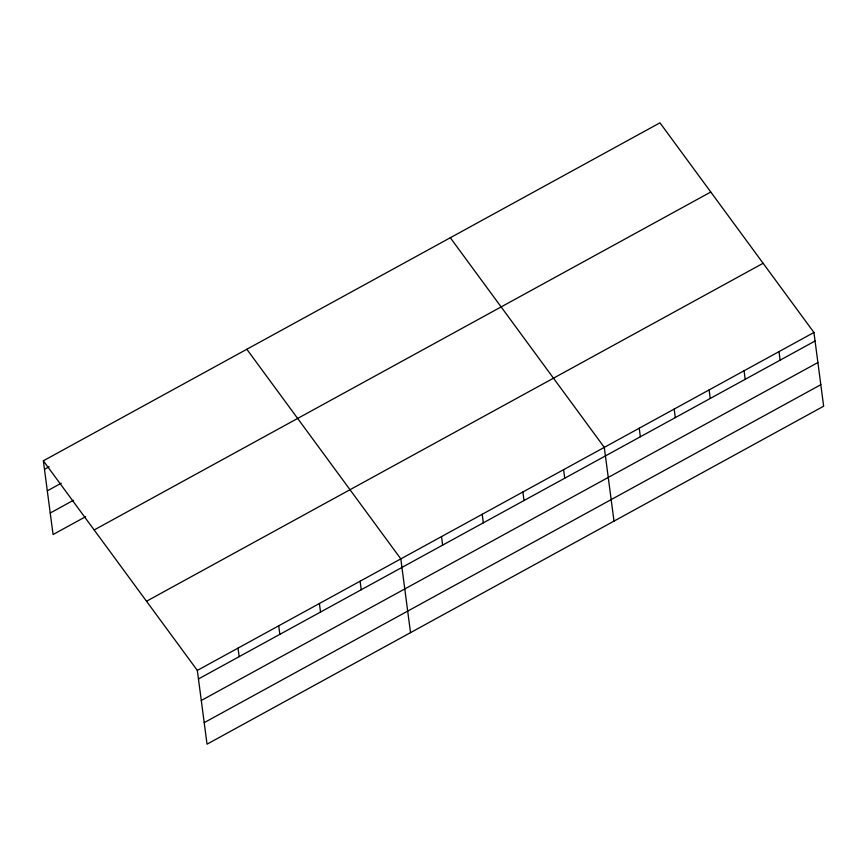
<?xml version="1.0" encoding="UTF-8"?>
<svg xmlns="http://www.w3.org/2000/svg" width="867" height="867" viewBox="0 0 867 867"><rect width="100%" height="100%" fill="white"/><g stroke="black" fill="none" stroke-linecap="round" stroke-linejoin="round"><path stroke-width="1.3" d="M43.35 460.789L659.96 122.832L813.94 332.473L823.65 406.211L207.04 744.168L197.329 670.419L43.35 460.789L53.06 534.527L85.616 516.689M44.477 469.329L49.126 466.782M47.306 490.841L61.264 483.201M50.221 513.015L73.478 500.27M94.167 529.965L710.777 192.019M146.512 601.243L763.123 263.286M197.329 670.419L813.94 332.473M198.456 678.959L815.067 341.013M201.285 700.482L817.895 362.536M204.2 722.644L820.821 384.699M450.309 237.742L604.288 447.372L613.999 521.121M246.835 349.26L400.814 558.89L410.524 632.639M778.999 351.623L780.127 360.163M744.059 370.773L745.187 379.312M709.119 389.922L710.246 398.462M674.179 409.072L675.295 417.612M639.239 428.222L640.355 436.762M563.593 469.676L564.72 478.226M522.899 491.979L524.026 500.53M482.204 514.283L483.331 522.834M441.509 536.586L442.636 545.137M360.119 581.204L361.236 589.744M319.414 603.508L320.541 612.048M278.719 625.811L279.846 634.351M238.024 648.115L239.151 656.655"/></g></svg>
